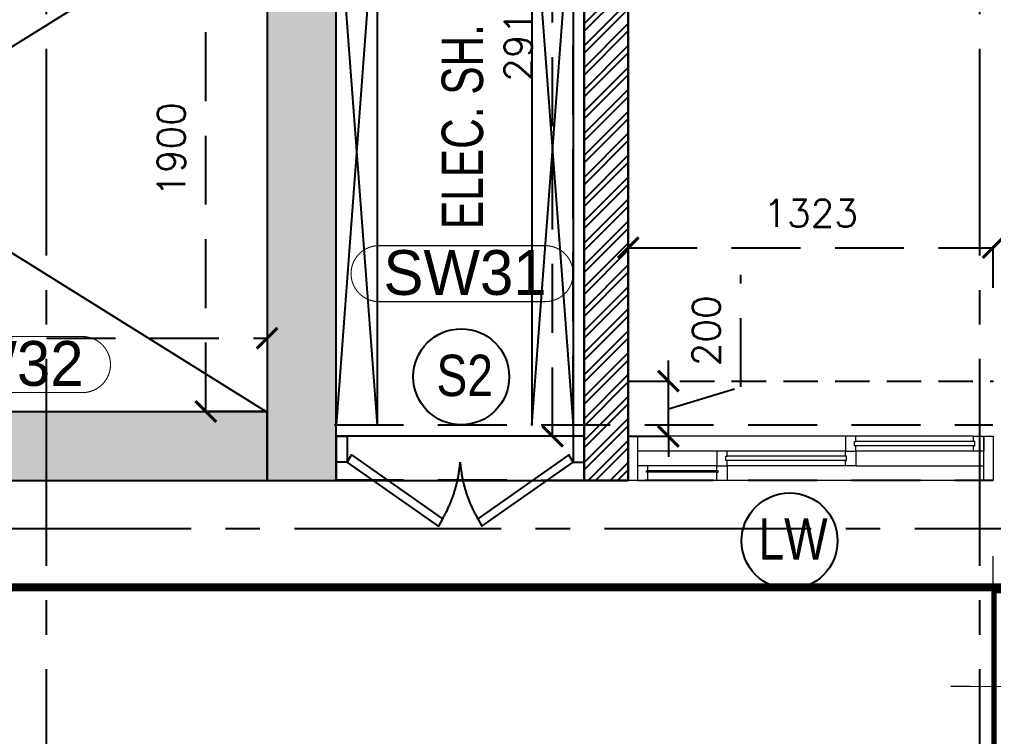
# Model space of a CAD drawing. Header units: millimetres. Extents: x 1135099 to 1230264, y -5736945 to -5695799.
# Drawn here: x 1209802 to 1213336, y -5714802 to -5712202 of the extents above; entities that cross this region are included whole.
import ezdxf
from ezdxf.enums import TextEntityAlignment as Align

# ---------------------------------------------------------------- set-up
doc = ezdxf.new("R2010")
doc.units = ezdxf.units.MM
doc.header["$LTSCALE"] = 1000
doc.header["$MEASUREMENT"] = 0
for name, pattern in [('AUDIT_D_120904163729-0', [0]), ('T8 - TYPICAL FLOOR CORE$0$HIDDEN', [0.375, 0.25, -0.125]), ('T8 - TYPICAL FLOOR CORE$0$T10-TYPICAL FLOOR CORE$0$( Hidden )', [0.375, 0.25, -0.125]), ('T8 - TYPICAL FLOOR CORE$0$T10-TYPICAL FLOOR CORE$0$HIDDEN', [0.375, 0.25, -0.125]), ('T8 - TYPICAL FLOOR CORE$0$T8 - TYPICAL FLOOR CORE$0$HIDDEN2', [0.1875, 0.125, -0.0625]), ('T8(T9 IS SIMILAR) - DIMENSION & TEXTING$0$( Hidden )', [0.375, 0.25, -0.125]), ('T8(T9 IS SIMILAR) - DIMENSION & TEXTING$1$AUDIT_D_120904163729-0', [0]), ('T8(T9 IS SIMILAR)$0$$0$HIDDEN', [0.375, 0.25, -0.125]), ('T8(T9 IS SIMILAR)$0$HIDDEN', [0.375, 0.25, -0.125]), ('T8_REFUGE COLUMNS$0$CENTER2', [1.125, 0.75, -0.125, 0.125, -0.125])]:
    doc.linetypes.add(name, pattern=pattern)
doc.layers.get('0').update_dxf_attribs({"linetype": 'AUDIT_D_120904163729-0'})
doc.layers.add('A-RERA CARPET AREA', color=30, linetype='Continuous', plot=False)
for name, color, linetype in [('T8 - TYPICAL FLOOR CORE$0$A-DIMENSIONS', 2, 'T8 - TYPICAL FLOOR CORE$0$HIDDEN'), ('T8 - TYPICAL FLOOR CORE$0$a-window-no', 125, 'Continuous'), ('T8 - TYPICAL FLOOR CORE$0$CUT-OUT', 49, 'Continuous'), ('T8 - TYPICAL FLOOR CORE$0$T10-TYPICAL FLOOR CORE$0$a-beam 2', 50, 'Continuous'), ('T8 - TYPICAL FLOOR CORE$0$T10-TYPICAL FLOOR CORE$0$A-SLAB SUNK-AC LEDGES', 251, 'T8 - TYPICAL FLOOR CORE$0$T10-TYPICAL FLOOR CORE$0$HIDDEN'), ('T8 - TYPICAL FLOOR CORE$0$T8 - TYPICAL FLOOR CORE$0$A-DOOR', 1, 'Continuous'), ('T8 - TYPICAL FLOOR CORE$0$T8 - TYPICAL FLOOR CORE$0$a-window-no', 125, 'Continuous'), ('T8 - TYPICAL FLOOR CORE$0$T8 - TYPICAL FLOOR CORE$0$Typical floor plan-$0$$0$A2-TYPICAL$0$a-door', 1, 'Continuous'), ('T8(T9 IS SIMILAR) - DIMENSION & TEXTING$0$A-FIRE FIGHTING', 7, 'T8(T9 IS SIMILAR) - DIMENSION & TEXTING$1$AUDIT_D_120904163729-0'), ('T8(T9 IS SIMILAR)$0$S-BEAM', 20, 'T8(T9 IS SIMILAR)$0$$0$HIDDEN'), ('T8_REFUGE COLUMNS$0$A-CENTERLINE', 193, 'T8_REFUGE COLUMNS$0$CENTER2'), ('T8_REFUGE COLUMNS$1$A-RCC COLS', 3, 'Continuous'), ('T8_TYPICAL COLUMNS$0$A-RCC COLS', 3, 'Continuous')]:
    doc.layers.add(name, color=color, linetype=linetype)
for name, color, linetype, lineweight in [('T8 - TYPICAL FLOOR CORE$0$a-Text', 4, 'Continuous', 0), ('T8 - TYPICAL FLOOR CORE$0$A-WALL- 160', 6, 'Continuous', 30), ('T8 - TYPICAL FLOOR CORE$0$T8 - TYPICAL FLOOR CORE$0$D&W', 8, 'Continuous', 25), ('T8 - TYPICAL FLOOR CORE$0$Window', 4, 'Continuous', 20), ('T8(T9 IS SIMILAR) - DIMENSION & TEXTING$0$U-IPD-WS-FIRE', 1, 'Continuous', 40), ('T8(T9 IS SIMILAR) - DIMENSION & TEXTING$1$R0-18-10-2014-T1-1st Podium Floor Plan$0$Text', 2, 'Continuous', 0), ('T8(T9 IS SIMILAR)$0$D&W', 8, 'Continuous', 25), ('T8(T9 IS SIMILAR)$0$SCPL BEAM', 191, 'T8(T9 IS SIMILAR)$0$$0$HIDDEN', 13), ('T8_REFUGE COLUMNS$0$A-COLUMN NO size reduce', 81, 'Continuous', 25)]:
    doc.layers.add(name, color=color, linetype=linetype, lineweight=lineweight)
doc.layers.add('T8_REFUGE COLUMNS$1$COL-HATCH', color=7, linetype='Continuous', lineweight=25, true_color=0xa3a3a3)
doc.styles.add('T8 - TYPICAL FLOOR CORE$0$ARIAL ARROW', font='swisscl.ttf')
doc.styles.add('T8 - TYPICAL FLOOR CORE$0$LODHA STANDERD', font='sanss___.ttf')
doc.styles.add('T8 - TYPICAL FLOOR CORE$0$Romans 1', font='romans.shx', dxfattribs={"height": 100})
doc.styles.add('T8 - TYPICAL FLOOR CORE$0$T8 - TYPICAL FLOOR CORE$0$LODHA STANDERD', font='sanss___.ttf')
doc.styles.add('T8(T9 IS SIMILAR) - DIMENSION & TEXTING$1$Tahoma', font='tahoma.ttf')
doc.styles.add('T8_REFUGE COLUMNS$0$STANDARD', font='GOTHIC.TTF')
doc.dimstyles.new('T8 - TYPICAL FLOOR CORE$0$ALPINE S', dxfattribs={"dimscale": 0, "dimtxt": 100, "dimasz": 75, "dimexe": 0, "dimexo": 0, "dimgap": 75, "dimtad": 1, "dimdec": 0, "dimzin": 0, "dimdsep": 46, "dimtxsty": 'T8 - TYPICAL FLOOR CORE$0$Romans 1', "dimblk": 'T8 - TYPICAL FLOOR CORE$0$_ArchTick', "dimcen": 0.09, "dimclrd": 256, "dimclre": 256, "dimclrt": 7, "dimadec": 0, "dimazin": 0, "dimtfac": 1, "dimtdec": 0, "dimtofl": 0, "dimtmove": 1, "dimatfit": 0, "dimldrblk": 'T8 - TYPICAL FLOOR CORE$0$_Open90', "dimfxl": 1, "dimtolj": 1, "dimtzin": 0, "dimarcsym": 0})
doc.dimstyles.new('T8(T9 IS SIMILAR) - DIMENSION & TEXTING$1$SAMATA STD', dxfattribs={"dimtxt": 100, "dimasz": 50, "dimexe": 50, "dimexo": 50, "dimgap": 10, "dimtad": 0, "dimdec": 0, "dimrnd": 5, "dimzin": 0, "dimdsep": 46, "dimtxsty": 'T8(T9 IS SIMILAR) - DIMENSION & TEXTING$1$Tahoma', "dimblk": 'T8(T9 IS SIMILAR) - DIMENSION & TEXTING$1$_Origin2', "dimcen": -50, "dimdle": 50, "dimclrd": 7, "dimclre": 7, "dimclrt": 7, "dimadec": 0, "dimazin": 0, "dimtfac": 1, "dimtdec": 0, "dimtmove": 1, "dimatfit": 3, "dimfxl": 150, "dimtfill": 1, "dimtolj": 1, "dimtzin": 0, "dimlwd": -1, "dimlwe": -1, "dimarcsym": 0})

# ---------------------------------------------------------------- blocks, each defined once
blk = doc.blocks.new('T8(T9 IS SIMILAR) - DIMENSION & TEXTING$1$_Origin2')
at = {"color": 0, "linetype": 'ByBlock', "lineweight": -2}
blk.add_line((-0.5, 0), (-1, 0), dxfattribs=at)
for radius in [0.5, 0.25]:
    blk.add_circle((0, 0), radius, dxfattribs=at)
blk = doc.blocks.new('T8(T9 IS SIMILAR) - DIMENSION & TEXTING$0$A$C7A147FD6')
at = {"layer": 'T8(T9 IS SIMILAR) - DIMENSION & TEXTING$0$U-IPD-WS-FIRE', "color": 241, "linetype": 'T8(T9 IS SIMILAR) - DIMENSION & TEXTING$0$( Hidden )', "ltscale": 2, "const_width": 30, "elevation": -0.6}
blk.add_lwpolyline([(15392.2, 3510.8), (15222.1, 3510.8), (15222.1, -1346.4), (14768.2, -1346.4), (14768.2, -2147.3), (11278, -2147.3), (11278, -1175.2), (10838.4, -1175.2), (10838.4, -353), (9573.9, -353), (9573.9, 86.8), (9573.9, 1112.5), (-6794.4, 1112.5)], dxfattribs=at)
blk = doc.blocks.new('T8_REFUGE COLUMNS')
at = {"layer": 'T8_REFUGE COLUMNS$1$COL-HATCH', "linetype": 'ByBlock'}
h = blk.add_hatch(color=256, dxfattribs=at)
h.dxf.hatch_style = 1
h.paths.add_polyline_path([(1210952.1, -5711474.9), (1210702.1, -5711474.9), (1210702.1, -5713874.9), (1210952.1, -5713874.9)])
h = blk.add_hatch(color=256, dxfattribs=at)
h.dxf.hatch_style = 1
h.paths.add_polyline_path([(1210702.1, -5713624.9), (1207452.1, -5713624.9), (1207452.1, -5713874.9), (1210702.1, -5713874.9)])
at = {"layer": 'T8_REFUGE COLUMNS$0$A-CENTERLINE'}
for p, q in [((1209902.1, -5728808.5), (1209902.1, -5698573.6)), ((1213287.1, -5728808.5), (1213287.1, -5698573.6)), ((1229551.2, -5714049.9), (1182156.9, -5714049.9))]:
    blk.add_line(p, q, dxfattribs=at)
at = {"layer": 'T8_REFUGE COLUMNS$0$A-COLUMN NO size reduce', "linetype": 'ByBlock', "const_width": 3.9}
for points in [[(1211108, -5713225.7, -1), (1211108, -5713022.6), (1211710.8, -5713022.6, -1), (1211710.8, -5713225.7)], [(1209428.3, -5713555.5, -1), (1209428.3, -5713352.3), (1210032.3, -5713352.3, -1), (1210032.3, -5713555.5)]]:
    blk.add_lwpolyline(points, format="xyb", close=True, dxfattribs=at)
at = {"layer": 'T8_REFUGE COLUMNS$1$A-RCC COLS', "linetype": 'ByBlock'}
for points in [[(1210952.1, -5711474.9), (1210702.1, -5711474.9), (1210702.1, -5713874.9), (1210952.1, -5713874.9)], [(1210702.1, -5713624.9), (1207452.1, -5713624.9), (1207452.1, -5713874.9), (1210702.1, -5713874.9)]]:
    blk.add_lwpolyline(points, close=True, dxfattribs=at)
at = {"layer": 'T8_REFUGE COLUMNS$0$A-COLUMN NO size reduce', "linetype": 'ByBlock', "char_height": 162.5, "attachment_point": 1, "style": 'T8_REFUGE COLUMNS$0$STANDARD'}
for s, insert in [('SW31', (1211124.2, -5713038.8)), ('SW32', (1209444.5, -5713368.5))]:
    blk.add_mtext_dynamic_manual_height_columns(s, width=444.685, gutter_width=500, heights=[0], dxfattribs=dict(at, insert=insert))
blk = doc.blocks.new('T8_TYPICAL COLUMNS')
at = {"layer": 'T8_TYPICAL COLUMNS$0$A-RCC COLS', "linetype": 'ByBlock'}
blk.add_blockref('T8_REFUGE COLUMNS', (0, 0), dxfattribs=at)
blk = doc.blocks.new('T8 - TYPICAL FLOOR CORE$0$WINDOW TAG')
at = {"layer": 'T8 - TYPICAL FLOOR CORE$0$a-window-no'}
blk.add_circle((0, 0), 174.1, dxfattribs=at)
at = {"layer": 'T8 - TYPICAL FLOOR CORE$0$a-window-no', "style": 'T8 - TYPICAL FLOOR CORE$0$LODHA STANDERD'}
blk.add_attdef('WINDOW', text='', height=150, dxfattribs=at).set_placement((11.3, 2.8), align=Align.MIDDLE_CENTER)
blk = doc.blocks.new('T8 - TYPICAL FLOOR CORE$0$_ArchTick')
at = {"color": 0, "linetype": 'ByBlock', "const_width": 0.15}
blk.add_lwpolyline([(-0.5, -0.5), (0.5, 0.5)], dxfattribs=at)
blk = doc.blocks.new('*D907')
at = {"layer": 'T8 - TYPICAL FLOOR CORE$0$A-DIMENSIONS', "linetype": 'T8 - TYPICAL FLOOR CORE$0$HIDDEN', "lineweight": -2, "transparency": 16777216}
for p, q in [((1207652.3, -5713164.9), (1207652.3, -5713358.4)), ((1210702.4, -5713207.5), (1210702.4, -5713358.4))]:
    blk.add_line(p, q, dxfattribs=at)
at = {"layer": 'T8 - TYPICAL FLOOR CORE$0$A-DIMENSIONS', "lineweight": -2, "transparency": 16777216}
blk.add_line((1207652.3, -5713358.4), (1210702.4, -5713358.4), dxfattribs=at)
at = {"layer": 'T8 - TYPICAL FLOOR CORE$0$A-DIMENSIONS', "linetype": 'ByBlock', "lineweight": -2, "transparency": 16777216, "xscale": 75, "yscale": 75, "zscale": 75, "rotation": 180}
blk.add_blockref('T8 - TYPICAL FLOOR CORE$0$_ArchTick', (1207652.3, -5713358.4), dxfattribs=at)
at = {"layer": 'T8 - TYPICAL FLOOR CORE$0$A-DIMENSIONS', "linetype": 'ByBlock', "lineweight": -2, "transparency": 16777216, "xscale": 75, "yscale": 75, "zscale": 75}
blk.add_blockref('T8 - TYPICAL FLOOR CORE$0$_ArchTick', (1210702.4, -5713358.4), dxfattribs=at)
at = {"layer": 'T8 - TYPICAL FLOOR CORE$0$A-DIMENSIONS', "color": 7, "linetype": 'ByBlock', "transparency": 16777216, "insert": (1209177.3, -5713233.4), "char_height": 100, "attachment_point": 5, "style": 'T8 - TYPICAL FLOOR CORE$0$Romans 1'}
blk.add_mtext('\\A1;3050', dxfattribs=at)
blk = doc.blocks.new('T8 - TYPICAL FLOOR CORE$0$_Open90')
at = {"color": 0, "linetype": 'ByBlock', "lineweight": -2}
for p, q in [((-0.5, 0.5), (0, 0)), ((0, 0), (-1, 0)), ((0, 0), (-0.5, -0.5))]:
    blk.add_line(p, q, dxfattribs=at)
blk = doc.blocks.new('*D908')
at = {"layer": 'T8 - TYPICAL FLOOR CORE$0$A-DIMENSIONS', "linetype": 'T8 - TYPICAL FLOOR CORE$0$HIDDEN', "lineweight": -2, "transparency": 16777216}
for p, q in [((1210702.4, -5711724), (1210479.9, -5711724)), ((1210702.4, -5713624), (1210479.9, -5713624))]:
    blk.add_line(p, q, dxfattribs=at)
at = {"layer": 'T8 - TYPICAL FLOOR CORE$0$A-DIMENSIONS', "lineweight": -2, "transparency": 16777216}
blk.add_line((1210479.9, -5713624), (1210479.9, -5711724), dxfattribs=at)
at = {"layer": 'T8 - TYPICAL FLOOR CORE$0$A-DIMENSIONS', "linetype": 'ByBlock', "lineweight": -2, "transparency": 16777216, "xscale": 75, "yscale": 75, "zscale": 75}
for p, rotation in [((1210479.9, -5711724), 90), ((1210479.9, -5713624), 270)]:
    blk.add_blockref('T8 - TYPICAL FLOOR CORE$0$_ArchTick', p, dxfattribs=dict(at, rotation=rotation))
at = {"layer": 'T8 - TYPICAL FLOOR CORE$0$A-DIMENSIONS', "color": 7, "linetype": 'ByBlock', "transparency": 16777216, "insert": (1210354.9, -5712674), "char_height": 100, "attachment_point": 5, "rotation": 90, "style": 'T8 - TYPICAL FLOOR CORE$0$Romans 1'}
blk.add_mtext('\\A1;1900', dxfattribs=at)
blk = doc.blocks.new('*D842')
at = {"layer": 'T8 - TYPICAL FLOOR CORE$0$A-DIMENSIONS', "linetype": 'T8 - TYPICAL FLOOR CORE$0$HIDDEN', "lineweight": -2, "transparency": 16777216}
for p, q in [((1211852.4, -5710799.6), (1211737.8, -5710799.6)), ((1211852.4, -5713714), (1211737.8, -5713714))]:
    blk.add_line(p, q, dxfattribs=at)
at = {"layer": 'T8 - TYPICAL FLOOR CORE$0$A-DIMENSIONS', "lineweight": -2, "transparency": 16777216}
blk.add_line((1211737.8, -5713714), (1211737.8, -5710799.6), dxfattribs=at)
at = {"layer": 'T8 - TYPICAL FLOOR CORE$0$A-DIMENSIONS', "linetype": 'ByBlock', "lineweight": -2, "transparency": 16777216, "xscale": 75, "yscale": 75, "zscale": 75}
for p, rotation in [((1211737.8, -5710799.6), 90), ((1211737.8, -5713714), 270)]:
    blk.add_blockref('T8 - TYPICAL FLOOR CORE$0$_ArchTick', p, dxfattribs=dict(at, rotation=rotation))
at = {"layer": 'T8 - TYPICAL FLOOR CORE$0$A-DIMENSIONS', "color": 7, "linetype": 'ByBlock', "transparency": 16777216, "insert": (1211612.8, -5712256.8), "char_height": 100, "attachment_point": 5, "rotation": 90, "style": 'T8 - TYPICAL FLOOR CORE$0$Romans 1'}
blk.add_mtext('\\A1;2914', dxfattribs=at)
blk = doc.blocks.new('*D845')
at = {"layer": 'T8 - TYPICAL FLOOR CORE$0$A-DIMENSIONS', "linetype": 'T8 - TYPICAL FLOOR CORE$0$HIDDEN', "lineweight": -2, "transparency": 16777216}
for p, q in [((1212012.2, -5713175.1), (1212012.2, -5713030)), ((1213335.4, -5713175.1), (1213335.4, -5713030))]:
    blk.add_line(p, q, dxfattribs=at)
at = {"layer": 'T8 - TYPICAL FLOOR CORE$0$A-DIMENSIONS', "lineweight": -2, "transparency": 16777216}
blk.add_line((1212012.2, -5713030), (1213335.4, -5713030), dxfattribs=at)
at = {"layer": 'T8 - TYPICAL FLOOR CORE$0$A-DIMENSIONS', "linetype": 'ByBlock', "lineweight": -2, "transparency": 16777216, "xscale": 75, "yscale": 75, "zscale": 75, "rotation": 180}
blk.add_blockref('T8 - TYPICAL FLOOR CORE$0$_ArchTick', (1212012.2, -5713030), dxfattribs=at)
at = {"layer": 'T8 - TYPICAL FLOOR CORE$0$A-DIMENSIONS', "linetype": 'ByBlock', "lineweight": -2, "transparency": 16777216, "xscale": 75, "yscale": 75, "zscale": 75}
blk.add_blockref('T8 - TYPICAL FLOOR CORE$0$_ArchTick', (1213335.4, -5713030), dxfattribs=at)
at = {"layer": 'T8 - TYPICAL FLOOR CORE$0$A-DIMENSIONS', "color": 7, "linetype": 'ByBlock', "transparency": 16777216, "insert": (1212673.8, -5712905), "char_height": 100, "attachment_point": 5, "style": 'T8 - TYPICAL FLOOR CORE$0$Romans 1'}
blk.add_mtext('\\A1;1323', dxfattribs=at)
blk = doc.blocks.new('*D860')
at = {"layer": 'T8 - TYPICAL FLOOR CORE$0$A-DIMENSIONS', "lineweight": -2, "transparency": 16777216}
for p, q in [((1212420.1, -5713535.2), (1212420.1, -5713128.1)), ((1212157.6, -5713513.9), (1212157.6, -5713438.9)), ((1212157.6, -5713714), (1212157.6, -5713513.9)), ((1212157.6, -5713614), (1212420.1, -5713535.2)), ((1212157.6, -5713714), (1212157.6, -5713789))]:
    blk.add_line(p, q, dxfattribs=at)
at = {"layer": 'T8 - TYPICAL FLOOR CORE$0$A-DIMENSIONS', "linetype": 'T8 - TYPICAL FLOOR CORE$0$HIDDEN', "lineweight": -2, "transparency": 16777216}
for p, q in [((1212012.2, -5713513.9), (1212157.6, -5713513.9)), ((1212012.2, -5713714), (1212157.6, -5713714))]:
    blk.add_line(p, q, dxfattribs=at)
at = {"layer": 'T8 - TYPICAL FLOOR CORE$0$A-DIMENSIONS', "linetype": 'ByBlock', "lineweight": -2, "transparency": 16777216, "xscale": 75, "yscale": 75, "zscale": 75}
for p, rotation in [((1212157.6, -5713513.9), 270), ((1212157.6, -5713714), 90)]:
    blk.add_blockref('T8 - TYPICAL FLOOR CORE$0$_ArchTick', p, dxfattribs=dict(at, rotation=rotation))
at = {"layer": 'T8 - TYPICAL FLOOR CORE$0$A-DIMENSIONS', "color": 7, "linetype": 'ByBlock', "transparency": 16777216, "insert": (1212295.1, -5713331.7), "char_height": 100, "attachment_point": 5, "rotation": 90, "style": 'T8 - TYPICAL FLOOR CORE$0$Romans 1'}
blk.add_mtext('\\A1;200', dxfattribs=at)
blk = doc.blocks.new('T8 - TYPICAL FLOOR CORE$0$T8 - TYPICAL FLOOR CORE$0$WINDOW TAG')
at = {"layer": 'T8 - TYPICAL FLOOR CORE$0$T8 - TYPICAL FLOOR CORE$0$a-window-no'}
blk.add_circle((0, 0), 174.1, dxfattribs=at)
at = {"layer": 'T8 - TYPICAL FLOOR CORE$0$T8 - TYPICAL FLOOR CORE$0$a-window-no', "style": 'T8 - TYPICAL FLOOR CORE$0$T8 - TYPICAL FLOOR CORE$0$LODHA STANDERD'}
blk.add_attdef('WINDOW', text='', height=150, dxfattribs=at).set_placement((11.3, 2.8), align=Align.MIDDLE_CENTER)
blk = doc.blocks.new('T8(T9 IS SIMILAR) - DIMENSION & TEXTING')
at = {"layer": 'T8(T9 IS SIMILAR) - DIMENSION & TEXTING$0$A-FIRE FIGHTING', "linetype": 'ByBlock'}
blk.add_blockref('T8(T9 IS SIMILAR) - DIMENSION & TEXTING$0$A$C7A147FD6', (1207452.3, -5715374), dxfattribs=at)
at = {"layer": 'T8(T9 IS SIMILAR) - DIMENSION & TEXTING$1$R0-18-10-2014-T1-1st Podium Floor Plan$0$Text'}
blk.add_leader([(1213471, -5714622), (1213251.4, -5714621.5), (1213180.6, -5714621.5)], dimstyle='T8(T9 IS SIMILAR) - DIMENSION & TEXTING$1$SAMATA STD', override={"dimasz": 100, "dimclrd": 2, "dimfxlon": 1, "dimarcsym": 1}, dxfattribs=at)
blk = doc.blocks.new('T8 - TYPICAL FLOOR CORE')
at = {"layer": 'T8 - TYPICAL FLOOR CORE$0$T10-TYPICAL FLOOR CORE$0$A-SLAB SUNK-AC LEDGES', "linetype": 'ByBlock'}
h = blk.add_hatch(dxfattribs=at)
h.set_pattern_fill('ANSI32', color=256, scale=150)
h.paths.add_polyline_path([(1211852.4, -5713714), (1211852.4, -5713874.1), (1212012.2, -5713874.2), (1212012.4, -5710799.6), (1211852.4, -5710799.6), (1211852.4, -5713714)])
at = {"linetype": 'T8 - TYPICAL FLOOR CORE$0$T8 - TYPICAL FLOOR CORE$0$HIDDEN2', "ltscale": 10}
for points in [[(1211338.6, -5714013.1, 0.113319), (1211402.4, -5713807.9, 0.860704)], [(1211466.2, -5714013.1, -0.113319), (1211402.4, -5713807.9, -0.860704)]]:
    blk.add_lwpolyline(points, format="xyb", dxfattribs=at)
at = {"layer": 'T8 - TYPICAL FLOOR CORE$0$A-WALL- 160', "linetype": 'ByBlock'}
for p, q in [((1212012.2, -5713874, -0.6), (1212012.4, -5710599.6, 0)), ((1211852.4, -5713874, 0), (1211852.4, -5710799.6, 0)), ((1211852.4, -5713874), (1212012.2, -5713874))]:
    blk.add_line(p, q, dxfattribs=at)
at = {"layer": 'T8 - TYPICAL FLOOR CORE$0$CUT-OUT'}
for p, q in [((1211812.4, -5710799.6, 0), (1211812.5, -5713713.9)), ((1211102.4, -5711674, 0), (1210952.1, -5713674.9)), ((1211102.4, -5713674.9, 0), (1210952.4, -5711674, 0)), ((1211102.4, -5713674.9, 0), (1211102.4, -5711674, 0)), ((1211662.4, -5711674, 0), (1211662.5, -5713674.9, 0)), ((1211662.4, -5711674, 0), (1211812.1, -5713674.9)), ((1211662.5, -5713674.9, 0), (1211812.4, -5711674, 0)), ((1207652.2, -5713624), (1210702.4, -5711724)), ((1210697.2, -5713624), (1207652.3, -5711724))]:
    blk.add_line(p, q, dxfattribs=at)
at = {"layer": 'T8 - TYPICAL FLOOR CORE$0$T10-TYPICAL FLOOR CORE$0$a-beam 2', "color": 8, "linetype": 'T8 - TYPICAL FLOOR CORE$0$T10-TYPICAL FLOOR CORE$0$( Hidden )', "ltscale": 0.5}
blk.add_lwpolyline([(1212012.2, -5713513.9), (1213337.1, -5713513.9)], dxfattribs=at)
at = {"layer": 'T8 - TYPICAL FLOOR CORE$0$T8 - TYPICAL FLOOR CORE$0$A-DOOR', "linetype": 'Continuous', "ltscale": 5}
for points in [[(1210992.9, -5713807.9), (1211007.9, -5713781.2), (1211338.6, -5714013.1), (1211323.6, -5714039.9)], [(1211811.9, -5713807.9), (1211797, -5713781.2), (1211466.2, -5714013.1), (1211481.2, -5714039.9)]]:
    blk.add_lwpolyline(points, close=True, dxfattribs=at)
at = {"layer": 'T8 - TYPICAL FLOOR CORE$0$T8 - TYPICAL FLOOR CORE$0$D&W', "linetype": 'ByBlock'}
blk.add_lwpolyline([(1210952.4, -5713873.9), (1211852.4, -5713874), (1211852.4, -5713713.9), (1210952.4, -5713714)], close=True, dxfattribs=at)
at = {"layer": 'T8 - TYPICAL FLOOR CORE$0$T8 - TYPICAL FLOOR CORE$0$Typical floor plan-$0$$0$A2-TYPICAL$0$a-door', "color": 4}
for points in [[(1210992.9, -5713807.9), (1210952.4, -5713807.9), (1210952.4, -5713713.9), (1210992.9, -5713713.9)], [(1211811.9, -5713807.9), (1211852.4, -5713807.9), (1211852.4, -5713713.9), (1211811.9, -5713713.9)]]:
    blk.add_lwpolyline(points, close=True, dxfattribs=at)
at = {"layer": 'T8 - TYPICAL FLOOR CORE$0$Window', "color": 1, "lineweight": 13}
for p, q in [((1212799.6, -5713714), (1212045.2, -5713714, -0.5)), ((1213264.9, -5713714), (1212837.1, -5713714)), ((1212333.4, -5713767.4), (1212045.2, -5713767.4, -0.5)), ((1212799.6, -5713767.4), (1212370.9, -5713767.4)), ((1213264.9, -5713767.4), (1212837.1, -5713767.4)), ((1212333.4, -5713820.7), (1212082.7, -5713820.7, -0.5)), ((1212799.6, -5713820.7), (1212370.9, -5713820.7)), ((1212837.1, -5713820.7), (1213302.4, -5713820.7)), ((1213302.4, -5713874), (1212045.2, -5713874, -0.5)), ((1212333.4, -5713874), (1212082.7, -5713874, -0.5))]:
    blk.add_line(p, q, dxfattribs=at)
at = {"layer": 'T8 - TYPICAL FLOOR CORE$0$Window', "color": 5, "lineweight": 13}
for p, q in [((1213264.9, -5713732.6), (1212837.1, -5713732.6)), ((1213264.9, -5713748.8), (1212837.1, -5713748.8)), ((1212799.6, -5713786), (1212370.9, -5713786)), ((1212799.6, -5713802.1), (1212370.9, -5713802.1)), ((1212333.4, -5713839.3), (1212082.7, -5713839.3, -0.5)), ((1212333.4, -5713843.8), (1212082.7, -5713843.8, -0.5))]:
    blk.add_line(p, q, dxfattribs=at)
at = {"layer": 'T8 - TYPICAL FLOOR CORE$0$Window', "color": 4, "lineweight": 13}
for points in [[(1212045.2, -5713874), (1212012.2, -5713874), (1212012.2, -5713714), (1212045.2, -5713714)], [(1212837.1, -5713732.6), (1212837.1, -5713714), (1212799.6, -5713714), (1212799.6, -5713767.4), (1212837.1, -5713767.4), (1212837.1, -5713748.8), (1212832.6, -5713748.8), (1212832.6, -5713732.6)], [(1213264.9, -5713732.6), (1213264.9, -5713714), (1213302.4, -5713714), (1213302.4, -5713767.4), (1213264.9, -5713767.4), (1213264.9, -5713748.8), (1213269.4, -5713748.8), (1213269.4, -5713732.6)], [(1213335.4, -5713874), (1213302.4, -5713874), (1213302.4, -5713714), (1213335.4, -5713714)], [(1212370.9, -5713786), (1212370.9, -5713767.4), (1212333.4, -5713767.4), (1212333.4, -5713820.7), (1212370.9, -5713820.7), (1212370.9, -5713802.1), (1212366.4, -5713802.1), (1212366.4, -5713786)], [(1212799.6, -5713786), (1212799.6, -5713767.4), (1212837.1, -5713767.4), (1212837.1, -5713820.7), (1212799.6, -5713820.7), (1212799.6, -5713802.1), (1212804.1, -5713802.1), (1212804.1, -5713786)], [(1212082.7, -5713839.3), (1212082.7, -5713820.7), (1212045.2, -5713820.7), (1212045.2, -5713874), (1212082.7, -5713874), (1212082.7, -5713843.8), (1212078.2, -5713843.8), (1212078.2, -5713839.3)], [(1212333.4, -5713839.3), (1212333.4, -5713820.7), (1212370.9, -5713820.7), (1212370.9, -5713874), (1212333.4, -5713874), (1212333.4, -5713843.8), (1212337.9, -5713843.8), (1212337.9, -5713839.3)]]:
    blk.add_lwpolyline(points, close=True, dxfattribs=at)
at = {"layer": 'T8 - TYPICAL FLOOR CORE$0$a-window-no'}
ref = blk.add_blockref('T8 - TYPICAL FLOOR CORE$0$WINDOW TAG', (1212597.2, -5714093.6), dxfattribs=at)
ref.add_attrib('WINDOW', 'LW', dxfattribs={"height": 150, "style": 'T8 - TYPICAL FLOOR CORE$0$LODHA STANDERD', "width": 0.8}).set_placement((1212609.9, -5714086), align=Align.MIDDLE_CENTER)
at = {"layer": 'T8 - TYPICAL FLOOR CORE$0$T8 - TYPICAL FLOOR CORE$0$a-window-no'}
ref = blk.add_blockref('T8 - TYPICAL FLOOR CORE$0$T8 - TYPICAL FLOOR CORE$0$WINDOW TAG', (1211406.3, -5713498.2, 0), dxfattribs=at)
ref.add_attrib('WINDOW', 'S2', dxfattribs={"height": 150, "style": 'T8 - TYPICAL FLOOR CORE$0$T8 - TYPICAL FLOOR CORE$0$LODHA STANDERD', "width": 0.8}).set_placement((1211418.9, -5713493.1, 0), align=Align.MIDDLE_CENTER)
at = {"layer": 'T8 - TYPICAL FLOOR CORE$0$a-Text', "linetype": 'ByBlock', "insert": (1211487.4, -5712962.3), "char_height": 150, "width": 3114.029, "attachment_point": 7, "rotation": 90, "style": 'T8 - TYPICAL FLOOR CORE$0$ARIAL ARROW'}
blk.add_mtext('ELEC. SH.', dxfattribs=at)
at = {"layer": 'T8 - TYPICAL FLOOR CORE$0$A-DIMENSIONS', "linetype": 'ByBlock'}
for base, p1, p2, picture, middle in [((1211737.8, -5710799.6), (1211852.4, -5713714, 0), (1211852.4, -5710799.6, 0), '*D842', (1211612.8, -5712256.8)), ((1210479.9, -5711724), (1210702.4, -5713624), (1210702.4, -5711724), '*D908', (1210354.9, -5712674)), ((1212157.6, -5713513.9), (1212012.2, -5713714), (1212012.2, -5713513.9), '*D860', (1212295.1, -5713460.2))]:
    dim = blk.add_linear_dim(base=base, p1=p1, p2=p2, angle=90, dimstyle='T8 - TYPICAL FLOOR CORE$0$ALPINE S', override={"dimscale": 1, "dimfxl": 5, "dimarcsym": 1}, dxfattribs=at)
    dim.commit()
    dim.dimension.update_dxf_attribs({"geometry": picture, "text_midpoint": middle})
for base, p1, p2, picture, middle in [((1213335.4, -5713030), (1212012.2, -5713175.1), (1213335.4, -5713175.1), '*D845', (1212673.8, -5712905)), ((1210702.4, -5713358.4), (1207652.3, -5713164.9), (1210702.4, -5713207.5), '*D907', (1209177.3, -5713233.4))]:
    dim = blk.add_linear_dim(base=base, p1=p1, p2=p2, dimstyle='T8 - TYPICAL FLOOR CORE$0$ALPINE S', override={"dimscale": 1, "dimfxl": 5, "dimarcsym": 1}, dxfattribs=at)
    dim.commit()
    dim.dimension.update_dxf_attribs({"geometry": picture, "text_midpoint": middle})
blk = doc.blocks.new('T8(T9 IS SIMILAR)')
at = {"layer": 'T8(T9 IS SIMILAR)$0$D&W', "linetype": 'ByBlock'}
blk.add_blockref('T8 - TYPICAL FLOOR CORE', (0, 0), dxfattribs=at)
at = {"layer": 'T8(T9 IS SIMILAR)$0$S-BEAM'}
for p, q in [((1211812.4, -5713672.8, 0.4), (1211812.4, -5710799.6, 0)), ((1212012.4, -5713672.8, 0.4), (1212012.4, -5710799.6, 0)), ((1210946.8, -5713672.4, -0.8), (1213335, -5713672.6, -0.3)), ((1210946.8, -5713872.4, -0.8), (1213335, -5713872.6, -0.3))]:
    blk.add_line(p, q, dxfattribs=at)
at = {"layer": 'T8(T9 IS SIMILAR)$0$SCPL BEAM', "linetype": 'T8(T9 IS SIMILAR)$0$HIDDEN'}
blk.add_line((1213335, -5714148.6, -0.3), (1213335, -5715373.4, -0.9), dxfattribs=at)
at = {"layer": 'T8(T9 IS SIMILAR)$0$D&W', "linetype": 'ByBlock'}
blk.add_blockref('T8_TYPICAL COLUMNS', (0, 0), dxfattribs=at)

msp = doc.modelspace()

# ---------------------------------------------------------------- linework, layer by layer
at = {"layer": 'A-RERA CARPET AREA', "const_width": 20, "elevation": 0.6}
msp.add_lwpolyline([(1213337.2, -5715374), (1213337.2, -5714273.5), (1213497.2, -5714273.7), (1213497.2, -5714148.8), (1213587.1, -5714148.8), (1213587.3, -5711799.3), (1215112.3, -5711799.3), (1215112.3, -5710098.7), (1218412.3, -5710098.6), (1218412.3, -5710749), (1218987, -5710749), (1218987, -5710588.8), (1221986.8, -5710588.8), (1221986.8, -5710748.9), (1222611.9, -5710748.9), (1222611.8, -5710073.5), (1222710.9, -5710073.5), (1222710.9, -5709913.3), (1225611.4, -5709913.3), (1225611.4, -5710073.3), (1225911.8, -5710073.6), (1225911.8, -5710698.6), (1227361.8, -5710698.3), (1227361.8, -5717398.5)], dxfattribs=at)

# ---------------------------------------------------------------- next in the draw order: block references
at = {"linetype": 'ByBlock'}
msp.add_blockref('T8(T9 IS SIMILAR)', (-1.4, 0.2, -0.6), dxfattribs=at)

# ---------------------------------------------------------------- next in the draw order: block references
msp.add_blockref('T8(T9 IS SIMILAR) - DIMENSION & TEXTING', (0, 0), dxfattribs=at)

doc.saveas('drawing.dxf')
